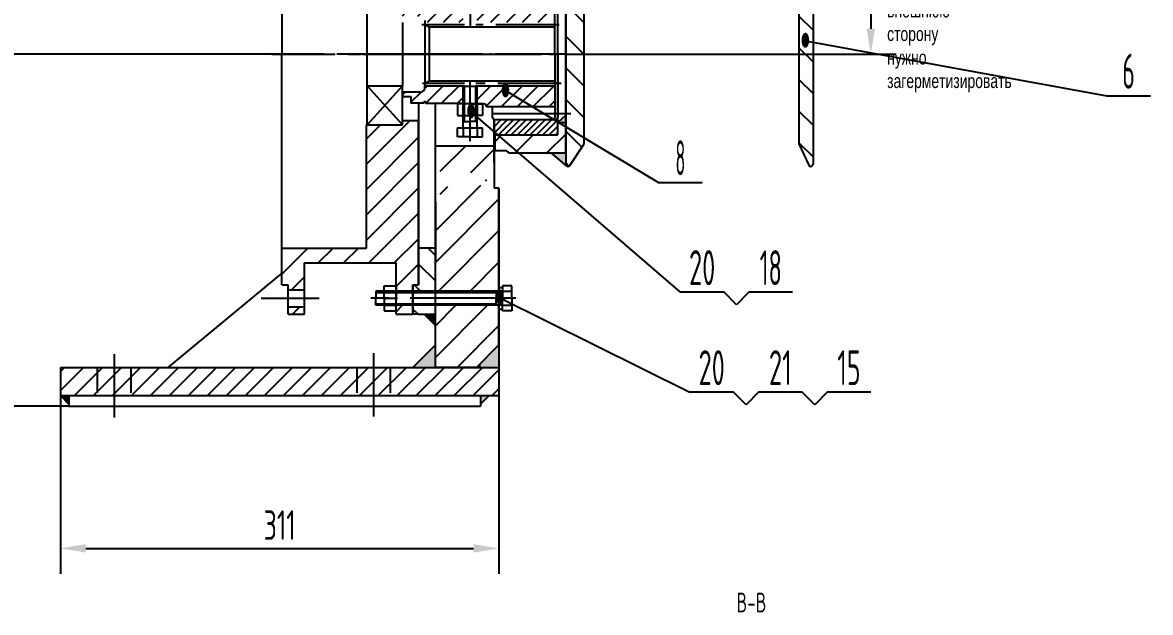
# Model space of a CAD drawing. Header units: millimetres. Extents: x 0 to 2520, y -70 to 1782.
# Drawn here: x 941 to 1741, y 720 to 1138 of the extents above; entities that cross this region are included whole.
import ezdxf
from ezdxf.enums import TextEntityAlignment as Align

# ---------------------------------------------------------------- set-up
doc = ezdxf.new("R2010")
doc.units = ezdxf.units.MM
doc.header["$LTSCALE"] = 60
doc.linetypes.add('F', pattern=[0.75, 0.5, -0.25])
doc.linetypes.add('G', pattern=[2, 1.25, -0.25, 0.25, -0.25])
for name, color, linetype in [('01', 7, 'Continuous'), ('02', 1, 'Continuous'), ('04', 2, 'F'), ('05', 4, 'G'), ('08', 1, 'Continuous'), ('10', 1, 'Continuous'), ('11', 3, 'Continuous')]:
    doc.layers.add(name, color=color, linetype=linetype)
doc.styles.get("Standard").update_dxf_attribs({"font": 'isocp', "width": 0.707, "bigfont": 'intecad.shx'})
doc.dimstyles.new('INTE', dxfattribs={"dimscale": 6, "dimtxt": 3.5, "dimasz": 3, "dimexe": 3, "dimexo": 0, "dimgap": 1, "dimtad": 1, "dimdec": 3, "dimdsep": 46, "dimtxsty": 'Standard', "dimcen": 0, "dimclrd": 1, "dimclre": 1, "dimclrt": 3, "dimaunit": 1, "dimadec": 0, "dimazin": 0, "dimtfac": 1, "dimtmove": 0, "dimatfit": 0, "dimfxl": 0, "dimarcsym": 0})
pattern_1 = [(135, (137.339, 341.373), (-11.22532, -11.22532), [])]

# ---------------------------------------------------------------- blocks, each defined once
blk = doc.blocks.new('*D34')
at = {"layer": '08', "color": 1, "lineweight": -2, "ltscale": 0.6}
for p, q in [((967.86, 873.44), (967.86, 747.22)), ((1278.86, 873.44), (1278.86, 747.22)), ((985.86, 765.22), (1260.86, 765.22))]:
    blk.add_line(p, q, dxfattribs=at)
at = {"layer": '08', "color": 1, "ltscale": 0.6}
for points in [[(985.86, 768.22), (985.86, 762.22), (967.86, 765.22)], [(1260.86, 768.22), (1260.86, 762.22), (1278.86, 765.22)]]:
    blk.add_solid(points, dxfattribs=at)
at = {"layer": 'Defpoints', "color": 0, "ltscale": 0.6}
for p in [(967.86, 873.44), (1278.86, 873.44), (1278.86, 765.22)]:
    blk.add_point(p, dxfattribs=at)
at = {"layer": '08', "color": 3, "ltscale": 0.6, "insert": (1123.36, 781.72), "char_height": 21, "attachment_point": 5}
blk.add_mtext('311', dxfattribs=at)
blk = doc.blocks.new('*D35')
at = {"layer": '08', "color": 1, "lineweight": -2, "ltscale": 0.6}
for p, q in [((1117.79, 1115.44), (905.66, 1115.44)), ((923.66, 1097.44), (923.66, 884.01)), ((973.86, 866.01), (905.66, 866.01))]:
    blk.add_line(p, q, dxfattribs=at)
at = {"layer": '08', "color": 1, "ltscale": 0.6}
for points in [[(920.66, 1097.44), (926.66, 1097.44), (923.66, 1115.44)], [(920.66, 884.01), (926.66, 884.01), (923.66, 866.01)]]:
    blk.add_solid(points, dxfattribs=at)
at = {"layer": 'Defpoints', "color": 0, "ltscale": 0.6}
for p in [(1117.79, 1115.44), (923.66, 866.01), (973.86, 866.01)]:
    blk.add_point(p, dxfattribs=at)
at = {"layer": '08', "color": 3, "ltscale": 0.6, "insert": (907.15, 990.72), "char_height": 21, "attachment_point": 5, "rotation": 90}
blk.add_mtext('249.4', dxfattribs=at)
blk = doc.blocks.new('*D36')
at = {"layer": '08', "color": 1, "lineweight": -2, "ltscale": 0.6}
for p, q in [((1522.26, 1299.44), (1560.53, 1299.44)), ((1542.53, 1281.44), (1542.53, 1133.44)), ((1326.16, 1115.44), (1560.53, 1115.44))]:
    blk.add_line(p, q, dxfattribs=at)
at = {"layer": '08', "color": 1, "ltscale": 0.6}
for points in [[(1539.53, 1281.44), (1545.53, 1281.44), (1542.53, 1299.44)], [(1539.53, 1133.44), (1545.53, 1133.44), (1542.53, 1115.44)]]:
    blk.add_solid(points, dxfattribs=at)
at = {"layer": 'Defpoints', "color": 0, "ltscale": 0.6}
for p in [(1522.26, 1299.44), (1326.16, 1115.44), (1542.53, 1115.44)]:
    blk.add_point(p, dxfattribs=at)
at = {"layer": '08', "color": 3, "ltscale": 0.6, "insert": (1526.03, 1181.91), "char_height": 21, "attachment_point": 5, "rotation": 90}
blk.add_mtext('184', dxfattribs=at)
blk = doc.blocks.new('*U30')
at = {"layer": '01'}
for p, q in [((-8.4, 0), (-8.4, 8.89)), ((-8.4, 8.89), (0, 8.89)), ((0, 8.89), (0, 0)), ((-8.4, 5), (0, 5)), ((0, -8.89), (0, 0)), ((-8.4, 0), (-8.4, -8.89)), ((-8.4, -5), (0, -5)), ((-8.4, -8.89), (0, -8.89))]:
    blk.add_line(p, q, dxfattribs=at)
at = {"layer": '05'}
blk.add_line((-9.45, 0), (1.05, 0), dxfattribs=at)
blk = doc.blocks.new('*U27')
at = {"layer": '01'}
for p, q in [((-7.7, 2.6), (-7.7, 0)), ((0, 2.6), (-7.7, 2.6)), ((-7.7, 0), (0, 0)), ((0, 0), (-1.5, 2.6)), ((0, 2.6), (1.5, 0)), ((0, 2.6), (7.7, 2.6)), ((7.7, 0), (0, 0)), ((7.7, 2.6), (7.7, 0))]:
    blk.add_line(p, q, dxfattribs=at)
at = {"layer": '05'}
blk.add_line((0, 4.7), (0, -2.1), dxfattribs=at)
blk = doc.blocks.new('*U28')
at = {"layer": '01'}
for p, q in [((-8.4, 0), (-8.4, 8.89)), ((-8.4, 8.89), (0, 8.89)), ((0, 8.89), (0, 0)), ((-8.4, 5), (0, 5)), ((0, -8.89), (0, 0)), ((-8.4, 0), (-8.4, -8.89)), ((-8.4, -5), (0, -5)), ((-8.4, -8.89), (0, -8.89))]:
    blk.add_line(p, q, dxfattribs=at)
at = {"layer": '05'}
blk.add_line((-9.45, 0), (1.05, 0), dxfattribs=at)
blk = doc.blocks.new('*U29')
at = {"layer": '01'}
for p, q in [((-6.4, 0), (-6.4, 8.88)), ((-6.4, 8.88), (0, 8.88)), ((0, 8.88), (0, 0)), ((0, 5), (-6.4, 5)), ((-6.4, 0), (-6.4, -8.88)), ((0, 5), (90, 5)), ((0, -8.88), (0, 0)), ((4.5, 5), (4.5, 0)), ((4.5, -5), (4.5, 0)), ((90, 5), (90, 0)), ((90, -5), (90, 0)), ((0, -5), (-6.4, -5)), ((0, -5), (90, -5)), ((-6.4, -8.88), (0, -8.88))]:
    blk.add_line(p, q, dxfattribs=at)
at = {"layer": '02'}
for p, q in [((90, 4), (4.5, 4)), ((90, -4), (4.5, -4))]:
    blk.add_line(p, q, dxfattribs=at)
at = {"layer": '05'}
blk.add_line((-9.46, 0), (93.55, 0), dxfattribs=at)

msp = doc.modelspace()

# ---------------------------------------------------------------- hatches: boundary and pattern name
at = {"layer": '02', "ltscale": 0.6}
h = msp.add_hatch(dxfattribs=at)
h.set_pattern_fill('ANSI31', color=256, scale=5, angle=90, style=0)
h.set_pattern_definition(pattern_1)
h.paths.add_polyline_path([(1339.1644, 1150.1894), (1326.1644, 1150.1894), (1326.1644, 1037.4848, 0.20505702), (1326.6677, 1036.3388), (1326.7866, 1036.238, 0.14493627), (1327.6295, 1035.9144), (1327.8795, 1035.9144, 0.21091046), (1329.01, 1036.5239), (1339.1644, 1051.8144)])
h.paths.add_polyline_path([(1344.5459, 1071.9664), (1344.5459, 1079.9888), (1336.7369, 1079.9888), (1336.7369, 1071.9664)], flags=9)
h = msp.add_hatch(dxfattribs=at)
h.set_pattern_fill('ANSI31', color=256, scale=5, angle=90, style=0)
h.set_pattern_definition(pattern_1)
h.paths.add_polyline_path([(1491.5644, 1051.8144), (1498.5131, 1036.8409, 0.80334342), (1501.5644, 1037.5144), (1501.5644, 1150.1894), (1491.5644, 1150.1894)])
h = msp.add_hatch(color=256, dxfattribs=at)
h.paths.add_polyline_path([(1326.1644, 1066.9394), (1326.1644, 1072.1235), (1320.6144, 1066.9394)])
h.paths.add_polyline_path([(1326.6677, 1036.3388, -0.20992091), (1326.1644, 1037.5144), (1326.1644, 1045.4394), (1315.9383, 1045.4394)])
h = msp.add_hatch(dxfattribs=at)
h.set_pattern_fill('ANSI31', color=256, style=0)
h.set_pattern_definition([(45, (78.2256, -11.9342), (-2.245064, 2.245064), [])])
h.paths.add_polyline_path([(1320.6144, 1070.4794), (1319.0144, 1068.8794), (1275.3644, 1068.8794), (1275.3644, 1068.5894), (1275.3644, 1058.1894), (1320.6144, 1058.1894)])
h = msp.add_hatch(dxfattribs=at)
h.set_pattern_fill('ANSI31', color=256, scale=5, style=0)
h.set_pattern_definition([(45, (137.339, 341.373), (-11.22532, 11.22532), [])])
h.paths.add_polyline_path([(1326.1644, 1045.4394), (1326.1644, 1066.9394), (1320.6144, 1066.9394), (1320.6144, 1058.1894), (1276.1644, 1058.1894), (1276.1644, 1047.0394), (1282.8969, 1047.0394, -0.26794919), (1285.6682, 1045.4394)])
h = msp.add_hatch(dxfattribs=at)
h.set_pattern_fill('ANSI31', color=256, scale=5, style=0)
h.set_pattern_definition([(45, (147.288, 554.824), (-11.22532, 11.22532), [])])
h.paths.add_polyline_path([(1276.9644, 947.4394), (1276.9644, 937.4394), (1233.8644, 937.4394), (1233.8644, 893.4394), (1262.8644, 893.4394), (1278.8644, 909.4394), (1278.8644, 1020.4394), (1275.3644, 1020.4394), (1275.3644, 1023.7394), (1272.5644, 1026.5394), (1269.2644, 1026.5394), (1269.2644, 1022.487), (1263.6995, 1022.487), (1263.6995, 1021.5394), (1237.2644, 1021.5394), (1237.2644, 1010.6894), (1233.8644, 1010.6894), (1233.8644, 947.4394)])
for points in [[(1233.8644, 909.4394), (1217.8644, 893.4394), (1233.8644, 893.4394)], [(1265.8644, 896.4394), (1262.8644, 893.4394), (1265.8644, 893.4394)], [(973.8644, 873.4394), (967.8644, 873.4394), (973.8644, 867.4394)]]:
    msp.add_hatch(color=256, dxfattribs=at).paths.add_polyline_path(points)
h = msp.add_hatch(color=256, dxfattribs=at)
h.paths.add_polyline_path([(1271.8644, 873.4394), (1265.8644, 873.4394), (1265.8644, 867.4394)])
h.paths.add_polyline_path([(1278.8644, 898.7865), (1272.6721, 903.2471), (1265.8644, 896.4394), (1265.8644, 893.4394), (1278.8644, 893.4394)])
h.paths.add_polyline_path([(1278.8644, 909.4394), (1272.6721, 903.2471), (1278.8644, 898.7865)])
at = {"layer": '02', "linetype": 'Continuous', "ltscale": 0.6}
h = msp.add_hatch(dxfattribs=at)
h.set_pattern_fill('ANSI31', color=1, scale=3, style=0)
h.set_pattern_definition([(45, (147.288, 554.824), (-6.73519, 6.73519), [])])
h.paths.add_polyline_path([(967.8644, 893.4394), (967.8644, 873.4394), (993.9644, 873.4394), (993.9644, 893.4394)])
h.paths.add_polyline_path([(1005.8644, 893.4394), (993.9644, 893.4394), (993.9644, 873.4394), (1005.8644, 873.4394)])
h.paths.add_polyline_path([(1017.7644, 893.4394), (1005.8644, 893.4394), (1005.8644, 873.4394), (1017.7644, 873.4394)])
h.paths.add_polyline_path([(1177.9644, 873.4394), (1177.9644, 893.4394), (1017.7644, 893.4394), (1017.7644, 873.4394)])
h.paths.add_polyline_path([(1177.9644, 873.4394), (1189.8644, 873.4394), (1189.8644, 893.4394), (1177.9644, 893.4394)])
h.paths.add_polyline_path([(1189.8644, 873.4394), (1201.7644, 873.4394), (1201.7644, 893.4394), (1189.8644, 893.4394)])
h.paths.add_polyline_path([(1201.7644, 893.4394), (1201.7644, 873.4394), (1278.8644, 873.4394), (1278.8644, 893.4394)])
at = {"layer": '10', "ltscale": 0.6}
h = msp.add_hatch(dxfattribs=at)
h.set_pattern_fill('ANSI31', color=256, scale=4, style=0)
h.set_pattern_definition([(45, (3026.886, 2017.392), (-8.980256, 8.980256), [])])
h.paths.add_polyline_path([(1129.3644, 1299.6894), (1129.3644, 1294.4394), (1140.8644, 1294.4394), (1140.8644, 1299.6894)])
h.paths.add_polyline_path([(1140.8644, 1282.4394), (1129.3644, 1282.4394), (1129.3644, 1278.9394), (1124.8644, 1278.9394), (1124.8644, 1252.9394), (1184.8644, 1252.9394), (1184.8644, 1165.4394), (1210.3644, 1165.4394), (1210.3644, 1162.4394), (1221.8644, 1162.4394), (1221.8644, 1264.6894), (1205.8644, 1264.6894), (1205.8644, 1263.4394), (1140.8644, 1263.4394)])
h.paths.add_polyline_path([(1217.8644, 937.4394), (1205.8644, 937.4394), (1205.8644, 931.1894), (1217.8644, 931.1894)])
h.paths.add_polyline_path([(1140.8644, 936.4394), (1129.3644, 936.4394), (1129.3644, 931.1894), (1140.8644, 931.1894)])
h.paths.add_polyline_path([(1129.3644, 948.4394), (1140.8644, 948.4394), (1140.8644, 967.4394), (1205.8644, 967.4394), (1205.8644, 946.4394), (1217.8644, 946.4394), (1217.8644, 951.9394), (1221.8644, 951.9394), (1221.8644, 1068.4394), (1210.3644, 1068.4394), (1210.3644, 1065.4394), (1184.8644, 1065.4394), (1184.8644, 977.9394), (1124.8644, 977.9394), (1124.8644, 951.9394), (1129.3644, 951.9394)])
h = msp.add_hatch(dxfattribs=at)
h.set_pattern_fill('ANSI31', color=256, scale=4, angle=90, style=0)
h.set_pattern_definition([(135, (3026.886, 2017.392), (-8.980256, -8.980256), [])])
h.paths.add_polyline_path([(1221.8644, 1264.6894), (1221.8644, 1252.9394), (1233.8644, 1252.9394), (1233.8644, 1264.6894)])
h.paths.add_polyline_path([(1217.8644, 947.4394), (1233.8644, 947.4394), (1233.8644, 977.9394), (1221.8644, 977.9394), (1221.8644, 951.9394), (1217.8644, 951.9394)])
h.paths.add_polyline_path([(1233.8644, 937.4394), (1217.8644, 937.4394), (1217.8644, 931.1894), (1233.8644, 931.1894)])
h = msp.add_hatch(dxfattribs=at)
h.set_pattern_fill('ANSI31', color=256, scale=2.5, style=0)
h.set_pattern_definition([(45, (78.226, -11.934), (-5.61266, 5.61266), [])])
h.paths.add_polyline_path([(1253.3644, 1150.6194), (1252.4644, 1150.6194), (1252.4644, 1150.4544), (1228.5844, 1150.4544), (1226.9844, 1150.3684), (1226.9844, 1149.2194), (1225.5144, 1149.2194), (1225.5144, 1150.2644), (1216.3644, 1150.2644), (1216.3644, 1145.4394), (1210.3644, 1145.4394), (1210.3644, 1142.3994), (1223.0644, 1142.3994, -0.41421356), (1226.2644, 1139.1994), (1226.2644, 1138.0324), (1253.3644, 1138.0324)])
h.paths.add_polyline_path([(1318.3644, 1152.8684), (1273.9644, 1152.8684), (1273.9644, 1152.7794), (1269.9644, 1152.7794), (1269.9644, 1152.6194, -0.41421356), (1267.9644, 1150.6194), (1263.3644, 1150.6194), (1263.3644, 1138.0324), (1318.3644, 1138.0324)])
h.paths.add_polyline_path([(1253.3644, 1092.8464), (1226.2644, 1092.8464), (1226.2644, 1091.6794, -0.41421356), (1223.0644, 1088.4794), (1210.3644, 1088.4794), (1210.3644, 1085.4394), (1216.3644, 1085.4394), (1216.3644, 1080.6144), (1225.5144, 1080.6144), (1225.5144, 1081.6594), (1226.9844, 1081.6594), (1226.9844, 1080.5105), (1228.5844, 1080.4244), (1252.4644, 1080.4244), (1252.4644, 1080.2594), (1253.3644, 1080.2594)])
h.paths.add_polyline_path([(1318.3644, 1092.8464), (1263.3644, 1092.8464), (1263.3644, 1080.2594), (1267.9644, 1080.2594, -0.41421356), (1269.9644, 1078.2594), (1269.9644, 1078.0994), (1273.9644, 1078.0994), (1273.9644, 1078.0104), (1318.3644, 1078.0104)])
msp.add_hatch(color=256, dxfattribs=at).paths.add_polyline_path([(1225.8644, 931.1894), (1233.8644, 923.1894), (1233.8644, 931.1894)])

# ---------------------------------------------------------------- linework, layer by layer
at = {"ltscale": 0.6}
for p, q in [((1320.6144, 1058.1894), (1320.6144, 1224.6463)), ((1326.1644, 1045.4394), (1326.1644, 1224.4394)), ((1185.3644, 1065.4394), (1185.3644, 1165.4394)), ((1318.3644, 1115.4394), (1318.3644, 1160.3994)), ((1320.6144, 1115.4394), (1320.6144, 1160.3994)), ((1226.2644, 1139.1994), (1226.2644, 1137.6644)), ((1318.3644, 1115.4394), (1318.3644, 1070.4794)), ((1320.6144, 1115.4394), (1320.6144, 1070.4794)), ((1226.2644, 1091.6794), (1226.2644, 1093.2144)), ((1225.5144, 1080.6144), (1225.5144, 1081.6594)), ((1226.9844, 1080.5105), (1226.9844, 1081.6594)), ((1273.9644, 1078.0994), (1273.9644, 1070.4794)), ((1318.3644, 1078.0104), (1273.9644, 1078.0104)), ((1318.3644, 1078.0104), (1276.2144, 1078.0104)), ((1275.5644, 1068.8794), (1273.9644, 1070.4794)), ((1319.0144, 1068.8794), (1275.5644, 1068.8794)), ((1318.3644, 1070.4794), (1316.7644, 1068.8794)), ((1320.6144, 1070.4794), (1319.0144, 1068.8794)), ((1276.1644, 1047.0394), (1276.1644, 1058.1894)), ((1285.6644, 1045.4394), (1285.6644, 1045.4458)), ((1285.6644, 1045.4394), (1326.1644, 1045.4394)), ((1278.8644, 909.4394), (1278.8644, 1020.4394))]:
    msp.add_line(p, q, dxfattribs=at)
at = {"layer": '01', "color": 7, "linetype": 'Continuous', "ltscale": 0.6}
for p, q in [((1501.5644, 1290.6444), (1501.5644, 1037.5144)), ((1491.5644, 1278.7894), (1491.5644, 1051.8144)), ((1326.1644, 1224.4394), (1326.1644, 1037.4848)), ((1339.1644, 1051.8144), (1339.1644, 1224.4394)), ((1318.4032, 1134.4794), (1229.2644, 1134.4794)), ((1318.4032, 1096.3994), (1229.2644, 1096.3994)), ((1185.3644, 1092.9394), (1210.3644, 1092.9394)), ((1210.3644, 1065.4394), (1210.3644, 1092.9394)), ((1223.0644, 1088.4794), (1210.3644, 1088.4794)), ((1210.3644, 1088.4794), (1210.3644, 1085.4394)), ((1254.4032, 1092.8464), (1226.3032, 1092.8464)), ((1253.3644, 1063.2144), (1253.3644, 1092.8464)), ((1318.4032, 1092.8464), (1262.4032, 1092.8464)), ((1210.3644, 1085.4394), (1216.3644, 1085.4394)), ((1225.5144, 1080.6144), (1216.3644, 1080.6144)), ((1221.8644, 1080.6144), (1221.8644, 951.9394)), ((1226.9844, 1081.6594), (1225.5144, 1081.6594)), ((1252.4644, 1080.4244), (1228.5844, 1080.4244)), ((1267.9644, 1080.2594), (1252.4644, 1080.2594)), ((1269.9644, 1078.2594), (1269.9644, 1078.0994)), ((1273.9644, 1078.0994), (1269.9644, 1078.0994)), ((1184.8644, 1065.4394), (1210.3644, 1065.4394)), ((1185.3644, 1065.4394), (1210.3644, 1065.4394)), ((1210.3644, 1068.4394), (1221.8644, 1068.4394)), ((1275.3644, 1069.0794), (1275.3644, 1020.4394)), ((1275.3644, 1055.1544), (1275.3644, 1068.5894)), ((1320.6144, 1066.9394), (1326.1644, 1066.9394)), ((1276.1644, 1058.1894), (1320.6144, 1058.1894)), ((1233.8644, 1050.4394), (1275.3644, 1050.4394)), ((1276.1644, 1047.0394), (1282.8969, 1047.0394)), ((1275.3644, 1039.2394), (1275.3644, 1020.4394)), ((1278.8644, 1020.4394), (1275.3644, 1020.4394)), ((1278.8644, 1020.4394), (1275.3644, 1020.4394)), ((1278.8644, 1020.4394), (1278.8644, 909.4394)), ((1233.8644, 1010.6894), (1233.8644, 967.9394)), ((1233.8644, 1010.6894), (1233.8644, 967.9394)), ((1124.8644, 977.9394), (1184.8644, 977.9394)), ((1233.8644, 977.9394), (1221.8644, 977.9394)), ((1140.8644, 967.4394), (1205.8644, 967.4394)), ((1124.8644, 951.9394), (1129.3644, 951.9394)), ((1124.8644, 951.9394), (1129.3644, 951.9394)), ((1129.3644, 931.1894), (1129.3644, 951.9394)), ((1217.8644, 951.9394), (1221.8644, 951.9394)), ((1217.8644, 951.9394), (1221.8644, 951.9394)), ((1217.8644, 951.9394), (1217.8644, 931.1894)), ((1129.3644, 948.4394), (1140.8644, 948.4394)), ((1129.3644, 936.4394), (1140.8644, 936.4394)), ((1129.3644, 931.1894), (1140.8644, 931.1894)), ((1205.8644, 931.1894), (1217.8644, 931.1894)), ((1221.8244, 931.1894), (1217.8644, 931.1894)), ((1221.8244, 931.1894), (1233.8644, 931.1894)), ((1221.8244, 931.1894), (1233.8644, 931.1894)), ((967.8644, 893.4394), (1278.8644, 893.4394)), ((967.8644, 873.4394), (1278.8644, 873.4394)), ((967.8644, 873.4394), (973.8644, 867.4394)), ((973.8644, 873.4394), (973.8644, 866.0094)), ((1265.8644, 873.4394), (1265.8644, 866.0094)), ((1265.8644, 867.4394), (1271.8644, 873.4394)), ((973.8644, 866.0094), (1265.8644, 866.0094))]:
    msp.add_line(p, q, dxfattribs=at)
at = {"layer": '01', "ltscale": 0.6}
for p, q in [((1124.8644, 1278.9394), (1124.8644, 1115.4394)), ((1210.3644, 1137.9394), (1210.3644, 1092.9394)), ((1226.2644, 1137.6644), (1226.2644, 1093.2144)), ((1229.2644, 1134.4794), (1226.2644, 1136.2115)), ((1229.2644, 1134.4794), (1229.2644, 1096.3994)), ((1124.8644, 951.9394), (1124.8644, 1115.4394)), ((1229.2644, 1096.3994), (1226.2644, 1094.6674)), ((1185.3644, 1092.9394), (1210.3644, 1065.4394)), ((1210.3644, 1092.9394), (1185.3644, 1065.4394)), ((1210.3644, 1065.4394), (1210.3644, 1092.9394)), ((1254.3644, 1092.8464), (1262.3644, 1092.8464)), ((1263.3644, 1063.2144), (1263.3644, 1092.8464)), ((1216.3644, 1085.4394), (1216.3644, 1080.6144)), ((1228.5844, 1080.4244), (1226.9844, 1080.5105)), ((1233.8644, 931.1894), (1233.8644, 1080.4244)), ((1252.4644, 1080.2594), (1252.4644, 1080.4244)), ((1184.8644, 977.9394), (1184.8644, 1065.4394)), ((1221.8644, 951.9394), (1221.8644, 1068.4394)), ((1253.3644, 1067.7144), (1258.3644, 1067.7144)), ((1263.3644, 1067.7144), (1258.3644, 1067.7144)), ((1275.3644, 1039.2394), (1275.3644, 1069.0794)), ((1249.4794, 1056.8144), (1249.4794, 1063.2144)), ((1249.4794, 1063.2144), (1267.2494, 1063.2144)), ((1258.3644, 1056.8144), (1249.4794, 1056.8144)), ((1253.3644, 1063.2144), (1253.3644, 1056.8144)), ((1258.3644, 1056.8144), (1267.2494, 1056.8144)), ((1263.3644, 1063.2144), (1263.3644, 1056.8144)), ((1267.2494, 1056.8144), (1267.2494, 1063.2144)), ((1329.0292, 1036.5528), (1339.1644, 1051.8144)), ((1491.5644, 1051.8144), (1498.5131, 1036.8409)), ((1327.7737, 1035.9144), (1327.7644, 1035.9144)), ((1233.8644, 893.4394), (1233.8644, 1010.6894)), ((1233.8644, 958.5521), (1233.8644, 1010.6894)), ((1124.8644, 960.2438), (1043.9163, 893.4394)), ((1140.8644, 931.1894), (1140.8644, 967.4394)), ((1205.8644, 931.1894), (1205.8644, 967.4394)), ((1129.3644, 931.1894), (1129.3644, 951.9394)), ((1217.8644, 931.1894), (1217.8644, 951.9394)), ((1225.8644, 931.1894), (1233.8644, 923.1894)), ((1217.8644, 893.4394), (1233.8644, 909.4394)), ((1262.8644, 893.4394), (1278.8644, 909.4394)), ((1278.8644, 909.4394), (1278.8644, 873.4394)), ((967.8644, 893.4394), (967.8644, 873.4394)), ((1262.8644, 893.4394), (1233.8644, 893.4394))]:
    msp.add_line(p, q, dxfattribs=at)
for centre, radius, start, end in [((1223.0644, 1091.6794), 3.2, 270, 0), ((1327.7545, 1037.4996), 1.5901, 179.4656448, 335.5416795), ((1499.9644, 1037.5144), 1.6, 204.8942993, 0)]:
    msp.add_arc(centre, radius, start, end, dxfattribs=at)
at = {"layer": '01', "color": 7, "linetype": 'Continuous', "ltscale": 0.6}
for centre, radius, start in [((1267.9644, 1078.2594), 2, 0), ((1282.8969, 1043.8394), 3.2, 30)]:
    msp.add_arc(centre, radius, start, 90, dxfattribs=at)
at = {"layer": '02', "ltscale": 0.6}
for p, q in [((1496.126, 1124.7539), (1709.8538, 1085.9759)), ((1283.4625, 1089.5746), (1391.9902, 1024.5894)), ((1709.8538, 1085.9759), (1740.8538, 1085.9759)), ((1259.02, 1074.572), (1407.4463, 946.7425)), ((1320.6144, 1066.9394), (1326.1644, 1072.1235)), ((1237.2644, 1032.4004), (1255.3035, 1050.4394)), ((1258.8541, 1031.5394), (1274.7541, 1047.4394)), ((1326.7354, 1036.2814), (1315.9383, 1045.4394)), ((1391.9902, 1024.5894), (1422.9902, 1024.5894)), ((1438.4463, 946.7425), (1407.4463, 946.7425)), ((1447.2851, 937.9036), (1438.4463, 946.7425)), ((1456.1239, 946.7425), (1447.2851, 937.9036)), ((1487.1239, 946.7425), (1456.1239, 946.7425)), ((1279.3837, 942.836), (1414.2269, 875.87)), ((1445.2269, 875.87), (1414.2269, 875.87)), ((1454.0657, 867.0312), (1445.2269, 875.87)), ((1462.9046, 875.87), (1454.0657, 867.0312)), ((1493.9046, 875.87), (1462.9046, 875.87)), ((1502.7434, 867.0312), (1493.9046, 875.87)), ((1511.5822, 875.87), (1502.7434, 867.0312)), ((1542.5822, 875.87), (1511.5822, 875.87))]:
    msp.add_line(p, q, dxfattribs=at)
at = {"layer": '02', "color": 1, "linetype": 'Continuous', "ltscale": 0.6}
for p, q in [((1254.3644, 1067.7144), (1254.3644, 1092.8464)), ((1262.3644, 1067.7144), (1262.3644, 1092.8464))]:
    msp.add_line(p, q, dxfattribs=at)
at = {"layer": '04', "color": 2, "linetype": 'F', "ltscale": 0.6}
for p, q in [((993.9644, 893.4394), (993.9644, 866.0094)), ((1017.7644, 893.4394), (1017.7644, 866.0094)), ((1177.9644, 893.4394), (1177.9644, 866.0094)), ((1201.7644, 893.4394), (1201.7644, 866.0094))]:
    msp.add_line(p, q, dxfattribs=at)
at = {"layer": '05', "ltscale": 0.6}
for p, q in [((1258.3644, 1177.1294), (1258.3644, 1134.1155)), ((1188.4018, 1115.4394), (1289.4638, 1115.4394)), ((1188.4018, 1115.4394), (1320.159, 1115.4394)), ((1191.9018, 1115.4394), (1320.6144, 1115.4394)), ((1191.9018, 1115.4394), (1298.7138, 1115.4394)), ((1212.5003, 1115.4394), (1246.8675, 1115.4394)), ((1219.1974, 1115.4394), (1278.981, 1115.4394)), ((1258.3644, 1053.7494), (1258.3644, 1096.7633)), ((1110.1226, 942.4394), (1151.4148, 942.4394))]:
    msp.add_line(p, q, dxfattribs=at)
at = {"layer": '05', "color": 4, "linetype": 'G', "ltscale": 0.6}
for p, q in [((1254.4032, 1136.3135), (1224.1613, 1136.3135)), ((1321.6498, 1136.3135), (1262.4032, 1136.3135)), ((1226.817, 1115.4394), (1102.7142, 1115.4394)), ((1117.7866, 1115.4394), (1272.5616, 1115.4394)), ((1266.988, 1115.4394), (1167.5331, 1115.4394)), ((1181.9412, 1115.4394), (1263.3116, 1115.4394)), ((1193.4412, 1115.4394), (1272.5616, 1115.4394)), ((1257.9882, 1115.4394), (1195.8629, 1115.4394)), ((1251.7382, 1115.4394), (1206.8682, 1115.4394)), ((1247.4191, 1115.4394), (1276.7547, 1115.4394)), ((1321.0723, 1115.4394), (1266.2145, 1115.4394)), ((1327.3223, 1115.4394), (1272.4645, 1115.4394)), ((1254.4032, 1094.5653), (1224.5191, 1094.5653)), ((1322.9795, 1094.5653), (1262.4032, 1094.5653)), ((1319.9175, 1073.1094), (1269.8249, 1073.1094)), ((1329.7554, 1073.1094), (1274.995, 1073.1094)), ((1329.7554, 1073.1094), (1274.995, 1073.1094)), ((1005.8644, 902.9047), (1005.8644, 854.0275)), ((1189.8644, 903.5564), (1189.8644, 850.769))]:
    msp.add_line(p, q, dxfattribs=at)

# ---------------------------------------------------------------- block references
at = {"layer": '01', "ltscale": 0.6, "xscale": -1, "rotation": 90}
msp.add_blockref('*U30', (1258.3644, 1071.8594), dxfattribs=at)
msp.add_blockref('*U30', (1258.3644, 1071.8594), dxfattribs=at)
at = {"layer": '01', "ltscale": 0.6}
for name, rotation in [('*U29', 180), ('*U27', 90)]:
    msp.add_blockref(name, (1281.4644, 942.4394), dxfattribs=dict(at, rotation=rotation))
msp.add_blockref('*U28', (1205.8644, 942.4394), dxfattribs=at)

# ---------------------------------------------------------------- texts
at = {"layer": '01', "insert": (1554.1263, 1218.1075), "char_height": 10, "width": 0.622117, "attachment_point": 1}
msp.add_mtext('{\\fArial|b0|i0|c204|p34;\\C3;Во время монтажа подшипника,\\Pвнешнюю сторону нужно загерметизировать}', dxfattribs=at)
at = {"layer": '02', "ltscale": 0.6, "width": 0.605172}
for p, p2 in [((1493.126, 1119.7539), (1499.126, 1119.7539)), ((1280.4625, 1084.5746), (1286.4625, 1084.5746)), ((1256.02, 1069.572), (1262.02, 1069.572)), ((1276.3837, 937.836), (1282.3837, 937.836))]:
    msp.add_text('\\M+5A1F1', height=10, dxfattribs=at).set_placement(p, p2, align=Align.FIT)
at = {"layer": '02', "ltscale": 0.6, "insert": (1447.31, 733.8287), "char_height": 14, "width": 187.374, "attachment_point": 1}
msp.add_mtext('{\\C3;B-B}', dxfattribs=at)
at = {"layer": '11', "ltscale": 0.6}
for s, height, width, p, p2 in [('6', 24.7487, 0.600695, (1720.8968, 1090.9759), (1729.8108, 1090.9759)), ('8', 24.7487, 0.514182, (1403.9907, 1029.5894), (1410.9897, 1029.5894)), ('20', 24.74874, 0.600864, (1413.6463, 951.7425), (1432.2463, 951.7425)), ('18', 24.74874, 0.606, (1463.7501, 951.7425), (1479.4978, 951.7425)), ('20', 24.74874, 0.600864, (1420.4269, 880.87), (1439.0269, 880.87)), ('21', 24.74874, 0.623098, (1470.3086, 880.87), (1486.5005, 880.87)), ('15', 24.74874, 0.609833, (1518.8461, 880.87), (1535.3184, 880.87))]:
    msp.add_text(s, height=height, dxfattribs=dict(at, width=width)).set_placement(p, p2, align=Align.FIT)

# ---------------------------------------------------------------- dimensions: what is measured, and where the dimension line sits
at = {"layer": '08', "ltscale": 0.6}
dim = msp.add_linear_dim(base=(1542.526, 1115.4394), p1=(1522.2581, 1299.4394), p2=(1326.1644, 1115.4394), angle=90, dimstyle='INTE', dxfattribs=at)
dim.commit()
dim.dimension.update_dxf_attribs({"geometry": '*D36', "text_midpoint": (1542.526, 1181.9109), "dimtype": 160})
dim = msp.add_linear_dim(base=(923.6561, 866.0094), p1=(1117.7866, 1115.4394), p2=(973.8644, 866.0094), angle=90, text='249.4', dimstyle='INTE', dxfattribs=at)
dim.commit()
dim.dimension.update_dxf_attribs({"geometry": '*D35', "text_midpoint": (907.1541, 990.7244)})
dim = msp.add_linear_dim(base=(1278.8644, 765.2181), p1=(967.8644, 873.4394), p2=(1278.8644, 873.4394), text='311', dimstyle='INTE', dxfattribs=at)
dim.commit()
dim.dimension.update_dxf_attribs({"geometry": '*D34', "text_midpoint": (1123.3644, 781.7181)})

doc.saveas('drawing.dxf')
